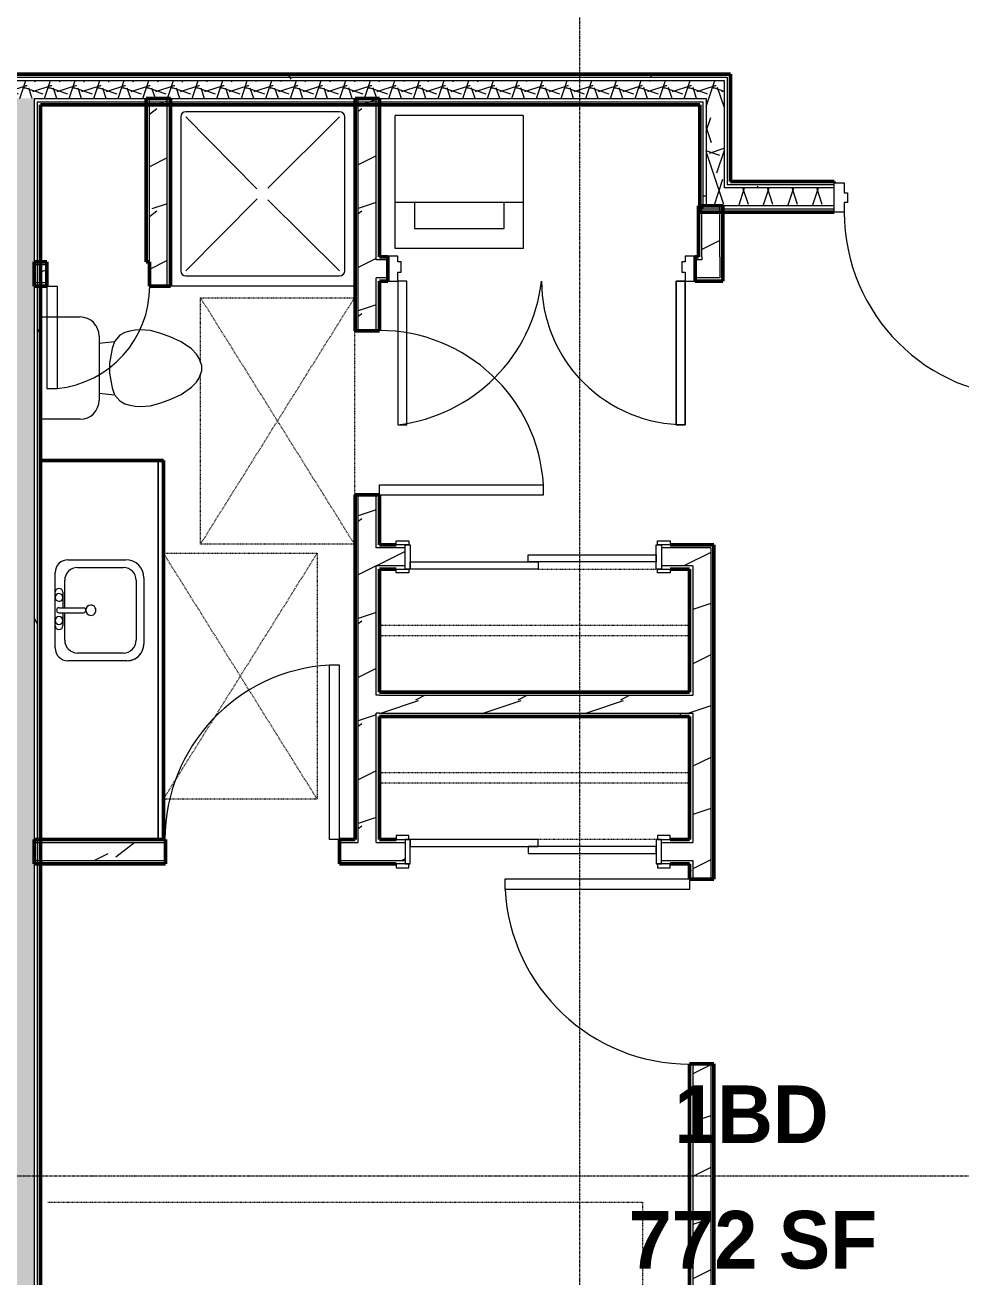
# Model space of a CAD drawing. Extents: x -4294 to -464, y 9706 to 12475.
# Drawn here: x -2935.5 to -2752.9, y 10147.5 to 10391.7 of the extents above; entities that cross this region are included whole.
import ezdxf

# ---------------------------------------------------------------- set-up
doc = ezdxf.new("R2010")
doc.units = 0
doc.linetypes.add('Dash', pattern=[0.25, 0.125, -0.125])
doc.linetypes.add('Grid Line 1_2_', pattern=[0.875, 0.5, -0.125, 0.125, -0.125])
for name, color, linetype, lineweight in [('0-1', 7, 'Continuous', 5), ('0-2', 50, 'Continuous', 13), ('A-AREA-IDEN', 2, 'Continuous', 9), ('A-DOOR', 31, 'Continuous', 13), ('A-DOOR-1', 7, 'Continuous', 9), ('A-DOOR-2', 90, 'Continuous', 20), ('A-DOOR-5', 31, 'Continuous', 20), ('A-DOOR-6', 31, 'Continuous', 9), ('A-DOOR-FRAM', 31, 'Continuous', 20), ('A-DOOR-FRAM-1', 90, 'Continuous', 20), ('A-GENM-HDLN-1', 7, 'Dash', 9), ('A-WALL', 113, 'Continuous', 13), ('A-WALL-2', 250, 'Continuous', 50), ('A-WALL-3', 50, 'Continuous', 13), ('A-WALL-PATT-1', 7, 'Continuous', 9), ('A-WALL-PATT-2', 8, 'Continuous', 9), ('A-WALL-PATT-5', 111, 'Continuous', 9), ('I-FURN-1', 7, 'Continuous', 9), ('I-FURN-HDLN-1', 7, 'Dash', 9), ('I-WALL-1', 2, 'Continuous', 50), ('P-SANR-FIXT-1', 7, 'Continuous', 9), ('Q-CASE-1', 250, 'Continuous', 50), ('Q-CASE-2', 7, 'Continuous', 9), ('Q-CASE-HDLN-1', 7, 'Dash', 9), ('S-GRID-1', 1, 'Grid Line 1_2_', 9)]:
    doc.layers.add(name, color=color, linetype=linetype, lineweight=lineweight)
doc.styles.add('Century Gothic_B', font='Gothicb.ttf', dxfattribs={"height": 11.25})
pattern_1 = [(0, (0, 0), (38.4, 9.6), [1.584, -27.216, 1.584, -27.216, -153.6]), (0, (0, 0), (38.4, 9.6), [-57.6, 1.584, -56.016, 1.584, -27.216, -67.2]), (0, (0, 0), (38.4, 9.6), [-144, 1.584, -17.616, 1.584, -46.416]), (120, (14.4, 4.8), (-27.513844, 28.4553755), [1.584, -27.216, 1.584, -27.216, -153.6]), (120, (14.4, 4.8), (-27.513844, 28.4553755), [-57.6, 1.584, -56.016, 1.584, -27.216, -67.2]), (120, (14.4, 4.8), (-27.513844, 28.4553755), [-144, 1.584, -17.616, 1.584, -46.416]), (240, (19.2, 24), (-10.886156, -38.0553755), [1.584, -27.216, 1.584, -27.216, -153.6]), (240, (19.2, 24), (-10.886156, -38.0553755), [-57.6, 1.584, -56.016, 1.584, -27.216, -67.2]), (240, (19.2, 24), (-10.886156, -38.0553755), [-144, 1.584, -17.616, 1.584, -46.416])]
pattern_2 = [(216.87, (7.997, 19.992), (59.9755286, 39.9843071), [9.996, -89.964]), (206.565, (19.992, 13.994), (-19.991807, -19.992219), [22.352, -22.352]), (198.435, (19.992, 3.998), (-39.983821, -19.991955), [12.644, -50.576])]
pattern_3 = [(161.57, (0.6, 0.6), (-4.80033747, -0.00041462), [0, -34.152, 3.792, 0]), (18.43, (-0.6, 0.6), (-4.80033747, 0.00041462), [0, -34.152, 3.792, 0]), (108.43, (0.6, 0.6), (2.39913218, -12.00105099), [11.382, -26.562]), (71.57, (-0.6, 0.6), (2.39913218, 12.00105099), [11.382, -26.562])]

# ---------------------------------------------------------------- blocks, each defined once
blk = doc.blocks.new('Single-Flush - 32_ x 84_-1372862-FLOOR PLAN - 2ND FLOOR')
at = {"layer": 'A-DOOR-1'}
blk.add_arc((16, 2.37), 32.07, 93.5759, 180, dxfattribs=at)
at = {"layer": 'A-DOOR-2'}
for p, q in [((14, 2.37), (14, 34.38)), ((16, 34.38), (14, 34.38)), ((16, 2.37), (16, 34.38)), ((16, 2.37), (14, 2.37))]:
    blk.add_line(p, q, dxfattribs=at)
blk = doc.blocks.new('Single-Flush - 36_ x 84_-1372839-FLOOR PLAN - 2ND FLOOR')
at = {"layer": 'A-DOOR-1'}
blk.add_arc((18, 2.37), 36.07, 93.1789, 180, dxfattribs=at)
at = {"layer": 'A-DOOR-2'}
for p, q in [((16, 2.37), (16, 38.39)), ((18, 38.39), (16, 38.39)), ((18, 2.37), (18, 38.39)), ((18, 2.37), (16, 2.37))]:
    blk.add_line(p, q, dxfattribs=at)
blk = doc.blocks.new('Single-Flush - 34_ x 84_-1372840-FLOOR PLAN - 2ND FLOOR')
at = {"layer": 'A-DOOR-1'}
blk.add_arc((17, 2.37), 34.07, 93.3657, 180, dxfattribs=at)
at = {"layer": 'A-DOOR-2'}
for p, q in [((15, 2.37), (15, 36.38)), ((17, 36.38), (15, 36.38)), ((17, 2.37), (17, 36.38)), ((17, 2.37), (15, 2.37))]:
    blk.add_line(p, q, dxfattribs=at)
blk = doc.blocks.new('FOLDING_SLIDING CLOSET - 48_ x 80_-1372832-FLOOR PLAN - 2ND FLOOR')
at = {"layer": 'A-DOOR-1'}
for p, q in [((-24.25, 3), (-26.75, 3)), ((-26.75, 3), (-26.75, 2.25)), ((-24.25, 2.25), (-24.25, 3)), ((26.75, 3), (24.25, 3)), ((24.25, 3), (24.25, 2.25)), ((26.75, 2.25), (26.75, 3)), ((-26.75, 2.25), (-24.25, 2.25)), ((24.25, 2.25), (26.75, 2.25)), ((-24.25, -2.5), (-26.75, -2.5)), ((-26.75, -2.5), (-26.75, -3.25)), ((-26.75, -3.25), (-24.25, -3.25)), ((-24.25, -3.25), (-24.25, -2.5)), ((26.75, -2.5), (24.25, -2.5)), ((24.25, -2.5), (24.25, -3.25)), ((24.25, -3.25), (26.75, -3.25)), ((26.75, -3.25), (26.75, -2.5))]:
    blk.add_line(p, q, dxfattribs=at)
at = {"layer": 'A-DOOR-2'}
for p, q in [((1, 2.25), (-24, 2.25)), ((-24, 2.25), (-24, 0.87)), ((-24, 0.87), (1, 0.87)), ((24, 0.87), (-1, 0.87)), ((-1, 0.87), (-1, -0.5)), ((1, 0.87), (1, 2.25)), ((24, -0.5), (24, 0.87)), ((-1, -0.5), (24, -0.5))]:
    blk.add_line(p, q, dxfattribs=at)
at = {"layer": 'A-DOOR-FRAM-1'}
for p, q in [((-24, 2.25), (-25, 2.25)), ((-25, 2.25), (-25, -2.5)), ((-24, -2.5), (-24, 2.25)), ((24, 2.25), (24, -2.5)), ((25, 2.25), (24, 2.25)), ((25, -2.5), (25, 2.25)), ((-25, -2.5), (-24, -2.5)), ((24, -2.5), (25, -2.5))]:
    blk.add_line(p, q, dxfattribs=at)
blk = doc.blocks.new('M_Sink Vanity-Square - 500 x 440mm-1372835-FLOOR PLAN - 2ND FLOOR')
at = {"layer": 'P-SANR-FIXT-1'}
for p, q in [((-5.72, 10.23), (7.14, 10.23)), ((-5.72, 10.23), (7.14, 10.23)), ((-5.22, 8.73), (6.46, 8.73)), ((-9.22, -4.59), (-9.22, 6.73)), ((-9.22, -4.59), (-9.22, 6.73)), ((-7.72, -2.72), (-7.72, 6.23)), ((8.96, 6.23), (8.96, -2.72)), ((10.46, 6.91), (10.46, -4.59)), ((10.46, 6.91), (10.46, -4.59)), ((0.12, -6.33), (0.12, -1.59)), ((1.12, -6.33), (1.12, -1.59)), ((7.96, -7.09), (-6.72, -7.09)), ((7.96, -7.09), (-6.72, -7.09)), ((0.12, -5.22), (-5.22, -5.22)), ((-2.88, -5.59), (0.12, -5.59)), ((3.62, -7.09), (-2.88, -7.09)), ((6.46, -5.22), (1.12, -5.22)), ((1.12, -5.59), (3.62, -5.59))]:
    blk.add_line(p, q, dxfattribs=at)
for centre, radius, start, end in [((-5.72, 6.73), 3.5, 90, 180), ((-5.72, 6.73), 3.5, 90, 180), ((7.14, 6.91), 3.32, 0, 90), ((7.14, 6.91), 3.32, 360, 90), ((-5.22, 6.23), 2.5, 90, 180), ((6.46, 6.23), 2.5, 360, 90), ((0.62, -0.13), 1, 360, 180), ((0.62, -0.13), 1, 180, 0), ((0.62, -1.59), 0.5, 360, 180), ((-6.72, -4.59), 2.5, 180, 270), ((-6.72, -4.59), 2.5, 180, 270), ((-5.22, -2.72), 2.5, 180, 270), ((6.46, -2.72), 2.5, 270, 360), ((7.96, -4.59), 2.5, 270, 0), ((7.96, -4.59), 2.5, 270, 0), ((-2.88, -6.34), 0.75, 90, 270), ((-1.88, -6.34), 0.75, 360, 180), ((-1.88, -6.34), 0.75, 180, 0), ((0.62, -6.33), 0.5, 180, 0), ((2.62, -6.34), 0.75, 0, 180), ((2.62, -6.34), 0.75, 180, 0), ((3.62, -6.34), 0.75, 270, 90)]:
    blk.add_arc(centre, radius, start, end, dxfattribs=at)
blk = doc.blocks.new('OD_CW_Base Cabinet - OD_CW_Base Cabinet-1869844-FLOOR PLAN - 2ND FLOOR')
at = {"layer": 'Q-CASE-1'}
for p, q in [((74.66, 0), (74.66, 24)), ((0.74, 0), (74.66, 0))]:
    blk.add_line(p, q, dxfattribs=at)
at = {"layer": 'Q-CASE-2'}
for p, q in [((74.66, 24), (74.66, 1)), ((0.74, 1), (74.66, 1)), ((74.66, 1), (0.74, 1)), ((74.66, 0), (0.74, 0)), ((74.66, 1), (74.66, 0))]:
    blk.add_line(p, q, dxfattribs=at)
blk = doc.blocks.new('Toilet-Domestic-3D - Toilet-Domestic-3D-1352612-FLOOR PLAN - 2ND FLOOR')
at = {"layer": 'P-SANR-FIXT-1'}
for p, q in [((-9.98, 11.75), (-9.98, 19.48)), ((9.98, 19.48), (9.98, 11.75)), ((6.25, 8.02), (-6.25, 8.02)), ((-4.86, 8.02), (-5.21, 5)), ((4.86, 8.02), (5.21, 5)), ((-5.21, 5), (-6.4, 4)), ((-3.84, 5.5), (-5.21, 5)), ((-1, 6), (-3.84, 5.5)), ((1, 6), (-1, 6)), ((3.84, 5.5), (1, 6)), ((5.21, 5), (3.84, 5.5)), ((6.4, 4), (5.21, 5)), ((-6.97, 3), (-7.24, 2)), ((-6.4, 4), (-6.97, 3)), ((6.97, 3), (6.4, 4)), ((7.24, 2), (6.97, 3)), ((-7.41, 1), (-7.5, 0)), ((-7.24, 2), (-7.41, 1)), ((7.41, 1), (7.24, 2)), ((7.5, 0), (7.41, 1)), ((-7.5, 0), (-7.33, -1.99)), ((-7.33, -1.99), (-6.79, -4)), ((6.79, -4), (7.33, -1.99)), ((7.33, -1.99), (7.5, 0)), ((-6.79, -4), (-6.06, -6)), ((6.06, -6), (6.79, -4)), ((-6.06, -6), (-5.13, -8)), ((5.13, -8), (6.06, -6)), ((-5.13, -8), (-3.74, -10)), ((3.74, -10), (5.13, -8)), ((-3.74, -10), (-2.74, -11)), ((-2.74, -11), (-1.87, -11.5)), ((-1.87, -11.5), (-0.5, -12)), ((-0.5, -12), (0.5, -12)), ((0.5, -12), (1.87, -11.5)), ((1.87, -11.5), (2.74, -11)), ((2.74, -11), (3.74, -10))]:
    blk.add_line(p, q, dxfattribs=at)
for centre, start, end in [((-6.25, 11.75), 180, 270), ((6.25, 11.75), 270, 360)]:
    blk.add_arc(centre, 3.73, start, end, dxfattribs=at)
blk = doc.blocks.new('Shower Base-3D - 36_ x 36_-V60-FLOOR PLAN - 2ND FLOOR')
at = {"layer": 'P-SANR-FIXT-1'}
for p, q in [((-16, 15), (-16, -15)), ((15, 16), (-15, 16)), ((-1.13, 0.98), (-15, 15)), ((1.01, 1.11), (15, 15)), ((16, -15), (16, 15)), ((-1.12, -1), (-15, -15)), ((0.97, -1.14), (15, -15)), ((-15, -16), (15, -16)), ((18, -18), (-18, -18))]:
    blk.add_line(p, q, dxfattribs=at)
for centre, start, end in [((-15, 15), 90, 180), ((15, 15), 360, 90), ((-15, -15), 180, 270), ((15, -15), 270, 0)]:
    blk.add_arc(centre, 1, start, end, dxfattribs=at)
blk = doc.blocks.new('OD_CW_Closet - OD_CW_Closet-V61-FLOOR PLAN - 2ND FLOOR')
at = {"layer": 'Q-CASE-HDLN-1'}
for p, q in [((0.74, -24), (0.74, 0)), ((0.74, 0), (61.26, 0)), ((61.26, 0), (61.26, -24)), ((0.74, -11), (61.26, -11)), ((0.74, -13), (61.26, -13)), ((4.5, -24), (0.74, -24)), ((30.25, -24), (7.25, -24)), ((61.26, -24), (58, -24))]:
    blk.add_line(p, q, dxfattribs=at)
blk = doc.blocks.new('ADA Clearances - 30_x48_-V62-FLOOR PLAN - 2ND FLOOR')
at = {"layer": 'A-GENM-HDLN-1'}
for p, q in [((15, 24), (-15, -24)), ((-15, 24), (15, -24)), ((-15, -24), (-15, 24)), ((-15, 24), (15, 24)), ((15, 24), (15, -9.18)), ((15, -11.42), (15, -24)), ((15, -24), (-15, -24))]:
    blk.add_line(p, q, dxfattribs=at)
blk = doc.blocks.new('ADA Clearances - 30_x48_-V63-FLOOR PLAN - 2ND FLOOR')
at = {"layer": 'A-GENM-HDLN-1'}
for p, q in [((15, 24), (-15, -24)), ((-15, 24), (15, -24)), ((-15, -24), (-15, 24)), ((-15, 24), (15, 24)), ((15, -24), (-15, -24))]:
    blk.add_line(p, q, dxfattribs=at)
blk = doc.blocks.new('Single-Flush - CLOSET-1720159-FLOOR PLAN - 2ND FLOOR')
at = {"layer": 'A-DOOR-1'}
blk.add_arc((10, 2.37), 20.07, 95.7201, 180, dxfattribs=at)
at = {"layer": 'A-DOOR-2'}
for p, q in [((8, 2.37), (8, 22.34)), ((10, 22.34), (8, 22.34)), ((10, 2.37), (10, 22.34)), ((10, 2.37), (8, 2.37))]:
    blk.add_line(p, q, dxfattribs=at)
blk = doc.blocks.new('OD_CW_Closet - OD_CW_Closet-V64-FLOOR PLAN - 2ND FLOOR')
at = {"layer": 'Q-CASE-HDLN-1'}
for p, q in [((0.74, -24), (0.74, 0)), ((0.74, 0), (4.5, 0)), ((7.25, 0), (30.25, 0)), ((58, 0), (61.26, 0)), ((61.26, 0), (61.26, -24)), ((0.74, -11), (61.26, -11)), ((0.74, -13), (61.26, -13)), ((61.26, -24), (0.74, -24))]:
    blk.add_line(p, q, dxfattribs=at)
blk = doc.blocks.new('FOLDING_SLIDING CLOSET - 48_ x 80_-1372841-FLOOR PLAN - 2ND FLOOR')
at = {"layer": 'A-DOOR-1'}
for p, q in [((-26.75, 3.25), (-24.25, 3.25)), ((-26.75, 2.5), (-26.75, 3.25)), ((-24.25, 2.5), (-26.75, 2.5)), ((-24.25, 3.25), (-24.25, 2.5)), ((24.25, 3.25), (26.75, 3.25)), ((24.25, 2.5), (24.25, 3.25)), ((26.75, 2.5), (24.25, 2.5)), ((26.75, 3.25), (26.75, 2.5)), ((-26.75, -2.25), (-24.25, -2.25)), ((-26.75, -3), (-26.75, -2.25)), ((-24.25, -2.25), (-24.25, -3)), ((24.25, -2.25), (26.75, -2.25)), ((24.25, -3), (24.25, -2.25)), ((26.75, -2.25), (26.75, -3)), ((-24.25, -3), (-26.75, -3)), ((26.75, -3), (24.25, -3))]:
    blk.add_line(p, q, dxfattribs=at)
at = {"layer": 'A-DOOR-2'}
for p, q in [((-1, 0.5), (24, 0.5)), ((-1, -0.88), (-1, 0.5)), ((24, 0.5), (24, -0.88)), ((-24, -0.88), (1, -0.88)), ((-24, -2.25), (-24, -0.88)), ((1, -2.25), (-24, -2.25)), ((24, -0.88), (-1, -0.88)), ((1, -0.88), (1, -2.25))]:
    blk.add_line(p, q, dxfattribs=at)
at = {"layer": 'A-DOOR-FRAM-1'}
for p, q in [((-25, 2.5), (-24, 2.5)), ((-25, -2.25), (-25, 2.5)), ((-24, 2.5), (-24, -2.25)), ((24, 2.5), (25, 2.5)), ((24, -2.25), (24, 2.5)), ((25, 2.5), (25, -2.25)), ((-24, -2.25), (-25, -2.25)), ((25, -2.25), (24, -2.25))]:
    blk.add_line(p, q, dxfattribs=at)
blk = doc.blocks.new('Bed-Standard - King 78_ x 80_-1379907-FLOOR PLAN - 2ND FLOOR')
at = {"layer": 'I-FURN-1'}
for p, q in [((-28.31, 41.8), (49.69, 41.8)), ((-28.31, -38.2), (-28.31, 41.8)), ((49.69, 41.8), (49.69, -38.2)), ((49.69, -24.2), (-28.31, -17.63)), ((-25.31, -24.2), (46.69, -24.2)), ((-25.31, -36.2), (-25.31, -24.2)), ((46.69, -36.2), (46.69, -24.2)), ((-25.31, -36.2), (46.69, -36.2)), ((49.69, -38.2), (-28.31, -38.2))]:
    blk.add_line(p, q, dxfattribs=at)
at = {"layer": 'I-FURN-HDLN-1'}
for p, q in [((-64.31, 77.8), (73.69, 77.8)), ((-64.31, -38.2), (-64.31, 77.8)), ((73.69, 77.8), (73.69, -38.2))]:
    blk.add_line(p, q, dxfattribs=at)
blk = doc.blocks.new('Stacked Washer and Dryer - 26_x25_ - Private-1372850-FLOOR PLAN - 2ND FLOOR')
at = {"layer": 'P-SANR-FIXT-1'}
for p, q in [((0, 12.5), (26, 12.5)), ((0, 12.5), (0, -12.5)), ((16.90625, -12.5), (16.90625, 12.5)), ((26, 12.5), (26, -12.5)), ((22.09375, 8.75), (16.90625, 8.75)), ((22.09375, -8.75), (22.09375, 8.75)), ((16.90625, -8.75), (22.09375, -8.75)), ((26, -12.5), (0, -12.5))]:
    blk.add_line(p, q, dxfattribs=at)
blk = doc.blocks.new('Flush-Double-Door-Adj_swing-w_handle_2100 - 2_-4_ x 7_-0_-2083488-FLOOR PLAN - 2ND FLOOR')
at = {"layer": 'A-DOOR-1'}
for p, q in [((-28, 30.375), (-26.25, 30.375)), ((-28, 2.375), (-28, 30.375)), ((-26.25, 30.375), (-26.25, 2.375)), ((26.25, 30.375), (26.25, 2.375)), ((28, 30.375), (26.25, 30.375)), ((28, 2.375), (28, 30.375)), ((-28, 2.375), (-30, 2.375)), ((-30, 2.375), (-30, -2.5)), ((-26.25, 2.375), (-28, 2.375)), ((-28, 0.625), (-28, 2.375)), ((-27.375, 0.625), (-28, 0.625)), ((-27.375, -1.375), (-27.375, 0.625)), ((26.25, 2.375), (28, 2.375)), ((28, 0.625), (27.375, 0.625)), ((27.375, 0.625), (27.375, -1.375)), ((30, 2.375), (28, 2.375)), ((28, 2.375), (28, 0.625)), ((30, -2.5), (30, 2.375)), ((-28, -1.375), (-27.375, -1.375)), ((-28, -2.5), (-28, -1.375)), ((27.375, -1.375), (28, -1.375)), ((28, -1.375), (28, -2.5)), ((-30, -2.5), (-28, -2.5)), ((28, -2.5), (30, -2.5))]:
    blk.add_line(p, q, dxfattribs=at)
for centre, radius, start, end in [((-28, 2.375), 28, 360, 90), ((31.721, -1.346), 31.938, 96.69036, 173.30964)]:
    blk.add_arc(centre, radius, start, end, dxfattribs=at)
at = {"layer": 'A-DOOR-2'}
for p, q in [((-28, 30.375), (-28, 2.375)), ((-26.25, 30.375), (-28, 30.375)), ((-26.25, 2.375), (-26.25, 30.375)), ((28, 30.375), (26.25, 30.375)), ((26.25, 30.375), (26.25, 2.375)), ((28, 2.375), (28, 30.375)), ((-28, 2.375), (-26.25, 2.375)), ((26.25, 2.375), (28, 2.375))]:
    blk.add_line(p, q, dxfattribs=at)
blk = doc.blocks.new('CTR - 1st Phase - Unit Layouts_rvt-1-FLOOR PLAN - 2ND FLOOR')
at = {"layer": 'A-WALL-PATT-1'}
h = blk.add_hatch(dxfattribs=at)
h.set_pattern_fill('FP_1', color=256, style=0, pattern_type=2)
h.set_pattern_definition(pattern_1)
h.paths.add_polyline_path([(-2801.12, 10289.74), (-2801.12, 10290.36), (-2811.39, 10290.36), (-2811.39, 10289.74), (-2801.75, 10289.74)], flags=0)
h.paths.add_polyline_path([(-2866.4, 10289.74), (-2861.39, 10289.74), (-2861.39, 10290.36), (-2866.4, 10290.36)], flags=0)
h = blk.add_hatch(dxfattribs=at)
h.set_pattern_fill('FP_1', color=256, style=0, pattern_type=2)
h.set_pattern_definition(pattern_1)
h.paths.add_polyline_path([(-2801.12, 9988.44), (-2801.12, 10189.11), (-2801.75, 10189.11), (-2801.75, 9988.44)], flags=0)
h.paths.add_polyline_path([(-2801.75, 10225.11), (-2801.12, 10225.11), (-2801.12, 10289.74), (-2801.75, 10289.74), (-2801.75, 10231.73)], flags=0)
h = blk.add_hatch(dxfattribs=at)
h.set_pattern_fill('FP_1', color=256, style=0, pattern_type=2)
h.set_pattern_definition(pattern_1)
h.paths.add_polyline_path([(-2805.25, 9988.44), (-2805.25, 10189.11), (-2805.87, 10189.11), (-2805.87, 9988.44)], flags=0)
h.paths.add_polyline_path([(-2805.87, 10225.11), (-2805.25, 10225.11), (-2805.25, 10228.74), (-2805.87, 10228.74), (-2805.87, 10228.11)], flags=0)
h.paths.add_polyline_path([(-2805.25, 10232.24), (-2805.25, 10257.49), (-2805.87, 10257.49), (-2805.87, 10232.24)], flags=0)
h.paths.add_polyline_path([(-2805.87, 10260.99), (-2805.25, 10260.99), (-2805.25, 10285.61), (-2805.87, 10285.61), (-2805.87, 10261.61)], flags=0)
h = blk.add_hatch(dxfattribs=at)
h.set_pattern_fill('FP_1', color=256, style=0, pattern_type=2)
h.set_pattern_definition(pattern_1)
h.paths.add_polyline_path([(-2843.35, 10256.86), (-2805.87, 10256.86), (-2805.87, 10257.49), (-2866.4, 10257.49), (-2866.4, 10256.86)], flags=0)
at = {"layer": 'A-WALL-PATT-2'}
h = blk.add_hatch(dxfattribs=at)
h.set_pattern_fill('FP_2', color=256, style=0, pattern_type=2)
h.set_pattern_definition(pattern_2)
h.paths.add_polyline_path([(-2907.77, 10340.79), (-2907.77, 10377.39), (-2911.27, 10377.39), (-2911.27, 10340.79)], flags=0)
h = blk.add_hatch(dxfattribs=at)
h.set_pattern_fill('FP_2', color=256, style=0, pattern_type=2)
h.set_pattern_definition(pattern_2)
h.paths.add_polyline_path([(-2867.04, 10232.24), (-2867.02, 10232.24), (-2867.02, 10300.06), (-2870.52, 10300.06), (-2870.52, 10232.24)], flags=0)
h.paths.add_polyline_path([(-2867.02, 10332.06), (-2867.02, 10377.39), (-2870.52, 10377.39), (-2870.52, 10332.06)], flags=0)
h = blk.add_hatch(dxfattribs=at)
h.set_pattern_fill('FP_2', color=256, style=0, pattern_type=2)
h.set_pattern_definition(pattern_2)
h.paths.add_polyline_path([(-2800, 10345.89), (-2800, 10356.44), (-2803.5, 10356.44), (-2803.5, 10345.89), (-2800.04, 10345.89)], flags=0)
h = blk.add_hatch(dxfattribs=at)
h.set_pattern_fill('FP_2', color=256, style=0, pattern_type=2)
h.set_pattern_definition(pattern_2)
h.paths.add_polyline_path([(-2931.27, 10341.41), (-2931.27, 10344.91), (-2932.52, 10344.91), (-2932.52, 10341.41)], flags=0)
h = blk.add_hatch(dxfattribs=at)
h.set_pattern_fill('FP_2', color=256, style=0, pattern_type=2)
h.set_pattern_definition(pattern_2)
h.paths.add_polyline_path([(-2803.5, 10342.39), (-2800, 10342.39), (-2800, 10345.89), (-2804.77, 10345.89), (-2804.77, 10342.39)], flags=0)
h.paths.add_polyline_path([(-2864.77, 10342.39), (-2864.77, 10345.89), (-2867.02, 10345.89), (-2867.02, 10342.39), (-2866.36, 10342.39)], flags=0)
h = blk.add_hatch(dxfattribs=at)
h.set_pattern_fill('FP_2', color=256, style=0, pattern_type=2)
h.set_pattern_definition(pattern_2)
h.paths.add_polyline_path([(-2805.25, 10286.24), (-2801.75, 10286.24), (-2801.75, 10289.74), (-2811.39, 10289.74), (-2811.39, 10286.24), (-2805.87, 10286.24)], flags=0)
h.paths.add_polyline_path([(-2861.39, 10286.24), (-2861.39, 10289.74), (-2867.02, 10289.74), (-2867.02, 10286.24), (-2866.4, 10286.24)], flags=0)
h = blk.add_hatch(dxfattribs=at)
h.set_pattern_fill('FP_2', color=256, style=0, pattern_type=2)
h.set_pattern_definition(pattern_2)
h.paths.add_polyline_path([(-2805.25, 9988.44), (-2801.75, 9988.44), (-2801.75, 10189.11), (-2805.25, 10189.11), (-2805.25, 9996.78)], flags=0)
h.paths.add_polyline_path([(-2805.25, 10225.11), (-2801.75, 10225.11), (-2801.75, 10286.24), (-2805.25, 10286.24), (-2805.25, 10228.74)], flags=0)
h = blk.add_hatch(dxfattribs=at)
h.set_pattern_fill('FP_2', color=256, style=0, pattern_type=2)
h.set_pattern_definition(pattern_2)
h.paths.add_polyline_path([(-2805.25, 10257.49), (-2805.25, 10260.99), (-2867.02, 10260.99), (-2867.02, 10257.49), (-2805.87, 10257.49)], flags=0)
h = blk.add_hatch(dxfattribs=at)
h.set_pattern_fill('FP_2', color=256, style=0, pattern_type=2)
h.set_pattern_definition(pattern_2)
h.paths.add_polyline_path([(-2811.39, 10228.74), (-2805.25, 10228.74), (-2805.25, 10232.24), (-2811.39, 10232.24), (-2811.39, 10231.13)], flags=0)
h.paths.add_polyline_path([(-2871.11, 10228.74), (-2861.39, 10228.74), (-2861.39, 10232.24), (-2874.15, 10232.24), (-2874.15, 10228.74)], flags=0)
h.paths.add_polyline_path([(-2909.52, 10228.74), (-2908.15, 10228.74), (-2908.15, 10232.24), (-2932.52, 10232.24), (-2932.52, 10228.74)], flags=0)
at = {"layer": 'A-WALL-2'}
for p, q in [((-2911.9, 10377.39), (-2911.9, 10345.54)), ((-2907.15, 10377.39), (-2911.9, 10377.39)), ((-2907.15, 10340.79), (-2907.15, 10377.39)), ((-2871.15, 10377.39), (-2871.15, 10332.06)), ((-2866.4, 10377.39), (-2871.15, 10377.39)), ((-2866.4, 10346.51), (-2866.4, 10377.39)), ((-2804.12, 10356.44), (-2804.12, 10346.51)), ((-2799.37, 10356.44), (-2804.12, 10356.44)), ((-2799.37, 10346.51), (-2799.37, 10356.44)), ((-2864.77, 10346.51), (-2866.4, 10346.51)), ((-2864.77, 10341.76), (-2864.77, 10346.51)), ((-2804.12, 10346.51), (-2804.77, 10346.51)), ((-2804.77, 10346.51), (-2804.77, 10341.76)), ((-2799.37, 10342.39), (-2799.37, 10346.51)), ((-2931.27, 10345.54), (-2933.77, 10345.54)), ((-2933.77, 10345.54), (-2933.77, 10340.79)), ((-2931.27, 10340.79), (-2931.27, 10345.54)), ((-2911.9, 10345.54), (-2911.27, 10345.54)), ((-2911.27, 10345.54), (-2911.27, 10340.79)), ((-2866.4, 10332.06), (-2866.4, 10341.76)), ((-2866.4, 10341.76), (-2864.77, 10341.76)), ((-2804.77, 10341.76), (-2799.37, 10341.76)), ((-2799.37, 10341.76), (-2799.37, 10342.39)), ((-2933.77, 10340.79), (-2931.27, 10340.79)), ((-2911.27, 10340.79), (-2907.15, 10340.79)), ((-2871.15, 10332.06), (-2866.4, 10332.06)), ((-2871.15, 10300.06), (-2871.15, 10232.86)), ((-2866.4, 10300.06), (-2871.15, 10300.06)), ((-2866.4, 10290.36), (-2866.4, 10300.06)), ((-2863.14, 10290.36), (-2866.4, 10290.36)), ((-2801.12, 10290.36), (-2809.64, 10290.36)), ((-2801.12, 10289.74), (-2801.12, 10290.36)), ((-2801.12, 10285.61), (-2801.12, 10289.74)), ((-2866.4, 10285.61), (-2863.14, 10285.61)), ((-2866.4, 10261.61), (-2866.4, 10285.61)), ((-2809.64, 10285.61), (-2805.87, 10285.61)), ((-2805.87, 10285.61), (-2805.87, 10261.61)), ((-2801.12, 10225.11), (-2801.12, 10285.61)), ((-2805.87, 10261.61), (-2866.4, 10261.61)), ((-2866.4, 10232.86), (-2866.4, 10256.86)), ((-2866.4, 10256.86), (-2805.87, 10256.86)), ((-2805.87, 10256.86), (-2805.87, 10232.86)), ((-2908.15, 10232.86), (-2933.77, 10232.86)), ((-2933.77, 10232.86), (-2933.77, 10228.11)), ((-2908.15, 10228.11), (-2908.15, 10232.86)), ((-2871.15, 10232.86), (-2874.15, 10232.86)), ((-2874.15, 10232.86), (-2874.15, 10228.11)), ((-2863.14, 10232.86), (-2866.4, 10232.86)), ((-2805.87, 10232.86), (-2809.64, 10232.86)), ((-2933.77, 10228.11), (-2908.15, 10228.11)), ((-2874.15, 10228.11), (-2863.14, 10228.11)), ((-2809.64, 10228.11), (-2805.87, 10228.11)), ((-2805.87, 10228.11), (-2805.87, 10225.11)), ((-2805.87, 10225.11), (-2801.12, 10225.11)), ((-2801.12, 10189.11), (-2805.87, 10189.11)), ((-2805.87, 10189.11), (-2805.87, 9988.44)), ((-2801.12, 9988.44), (-2801.12, 10189.11))]:
    blk.add_line(p, q, dxfattribs=at)
at = {"layer": 'A-WALL-3'}
for p, q in [((-2911.27, 10345.54), (-2911.27, 10377.39)), ((-2907.77, 10340.79), (-2907.77, 10377.39)), ((-2870.52, 10332.06), (-2870.52, 10377.39)), ((-2867.02, 10345.89), (-2867.02, 10377.39)), ((-2803.5, 10346.51), (-2803.5, 10356.44)), ((-2800, 10346.51), (-2800, 10356.44)), ((-2803.5, 10346.51), (-2803.5, 10345.89)), ((-2800, 10346.51), (-2800, 10345.89)), ((-2931.27, 10344.91), (-2933.77, 10344.91)), ((-2866.4, 10345.89), (-2867.02, 10345.89)), ((-2864.77, 10345.89), (-2866.4, 10345.89)), ((-2803.5, 10345.89), (-2804.77, 10345.89)), ((-2800, 10345.89), (-2800, 10342.39)), ((-2931.27, 10341.41), (-2933.77, 10341.41)), ((-2867.02, 10332.06), (-2867.02, 10342.39)), ((-2866.4, 10342.39), (-2867.02, 10342.39)), ((-2864.77, 10342.39), (-2866.4, 10342.39)), ((-2800, 10342.39), (-2804.77, 10342.39)), ((-2870.52, 10232.86), (-2870.52, 10300.06)), ((-2867.02, 10289.74), (-2867.02, 10300.06)), ((-2866.4, 10289.74), (-2867.02, 10289.74)), ((-2861.39, 10289.74), (-2866.4, 10289.74)), ((-2801.75, 10289.74), (-2811.39, 10289.74)), ((-2801.75, 10289.74), (-2801.75, 10286.24)), ((-2866.4, 10286.24), (-2867.02, 10286.24)), ((-2867.02, 10260.99), (-2867.02, 10286.24)), ((-2861.39, 10286.24), (-2866.4, 10286.24)), ((-2805.25, 10286.24), (-2811.39, 10286.24)), ((-2805.25, 10286.24), (-2805.25, 10285.61)), ((-2805.25, 10285.61), (-2805.25, 10260.99)), ((-2801.75, 10286.24), (-2801.75, 10285.61)), ((-2801.75, 10285.61), (-2801.75, 10225.11)), ((-2866.4, 10260.99), (-2867.02, 10260.99)), ((-2866.4, 10260.99), (-2805.87, 10260.99)), ((-2805.87, 10260.99), (-2805.25, 10260.99)), ((-2867.02, 10232.86), (-2867.02, 10257.49)), ((-2866.4, 10257.49), (-2867.02, 10257.49)), ((-2866.4, 10257.49), (-2805.87, 10257.49)), ((-2805.87, 10257.49), (-2805.25, 10257.49)), ((-2805.25, 10257.49), (-2805.25, 10232.24)), ((-2933.77, 10232.24), (-2908.15, 10232.24)), ((-2874.15, 10232.24), (-2870.52, 10232.24)), ((-2870.52, 10232.24), (-2870.52, 10232.86)), ((-2867.02, 10232.24), (-2867.02, 10232.86)), ((-2867.02, 10232.24), (-2861.39, 10232.24)), ((-2811.39, 10232.24), (-2805.87, 10232.24)), ((-2805.87, 10232.24), (-2805.25, 10232.24)), ((-2933.77, 10228.74), (-2908.15, 10228.74)), ((-2874.15, 10228.74), (-2861.39, 10228.74)), ((-2811.39, 10228.74), (-2805.87, 10228.74)), ((-2805.87, 10228.74), (-2805.25, 10228.74)), ((-2805.25, 10228.74), (-2805.25, 10225.11)), ((-2805.25, 10189.11), (-2805.25, 9988.44)), ((-2801.75, 10189.11), (-2801.75, 9988.44))]:
    blk.add_line(p, q, dxfattribs=at)
at = {"layer": '0-2'}
for name, p in [('Shower Base-3D - 36_ x 36_-V60-FLOOR PLAN - 2ND FLOOR', (-2889.15, 10358.79)), ('FOLDING_SLIDING CLOSET - 48_ x 80_-1372841-FLOOR PLAN - 2ND FLOOR', (-2836.39, 10287.86)), ('Single-Flush - 34_ x 84_-1372840-FLOOR PLAN - 2ND FLOOR', (-2891.15, 10230.49)), ('FOLDING_SLIDING CLOSET - 48_ x 80_-1372832-FLOOR PLAN - 2ND FLOOR', (-2836.39, 10230.61))]:
    blk.add_blockref(name, p, dxfattribs=at)
for name, p, rotation in [('Stacked Washer and Dryer - 26_x25_ - Private-1372850-FLOOR PLAN - 2ND FLOOR', (-2850.82, 10374.1), 269.9999999999529), ('Flush-Double-Door-Adj_swing-w_handle_2100 - 2_-4_ x 7_-0_-2083488-FLOOR PLAN - 2ND FLOOR', (-2834.77, 10344.14), 180), ('Single-Flush - CLOSET-1720159-FLOOR PLAN - 2ND FLOOR', (-2921.27, 10343.16), 180), ('ADA Clearances - 30_x48_-V62-FLOOR PLAN - 2ND FLOOR', (-2886.27, 10314.49), 180), ('Toilet-Domestic-3D - Toilet-Domestic-3D-1352612-FLOOR PLAN - 2ND FLOOR', (-2913.05, 10324.79), 89.9999999999812), ('Single-Flush - 32_ x 84_-1372862-FLOOR PLAN - 2ND FLOOR', (-2868.77, 10316.06), 269.9999999999873), ('OD_CW_Base Cabinet - OD_CW_Base Cabinet-1869844-FLOOR PLAN - 2ND FLOOR', (-2908.52, 10232.13), 89.9999999999799), ('ADA Clearances - 30_x48_-V63-FLOOR PLAN - 2ND FLOOR', (-2893.52, 10264.71), 180), ('M_Sink Vanity-Square - 500 x 440mm-1372835-FLOOR PLAN - 2ND FLOOR', (-2922.56, 10278.19), 269.9999999999803), ('OD_CW_Closet - OD_CW_Closet-V61-FLOOR PLAN - 2ND FLOOR', (-2805.14, 10261.61), 180), ('OD_CW_Closet - OD_CW_Closet-V64-FLOOR PLAN - 2ND FLOOR', (-2805.14, 10232.86), 180), ('Single-Flush - 36_ x 84_-1372839-FLOOR PLAN - 2ND FLOOR', (-2803.5, 10207.11), 89.99999999998292), ('Bed-Standard - King 78_ x 80_-1379907-FLOOR PLAN - 2ND FLOOR', (-2892.88, 10097.8), 270.0000000000786)]:
    blk.add_blockref(name, p, dxfattribs=dict(at, rotation=rotation))
blk = doc.blocks.new('CTR - 1st Phase - Shell_rvt-1-FLOOR PLAN - 2ND FLOOR')
at = {"layer": 'S-GRID-1'}
for p, q in [((-2827.32, 9836.18), (-2827.32, 12413.74)), ((-464.45, 10167.19), (-4232.19, 10167.19))]:
    blk.add_line(p, q, dxfattribs=at)
blk = doc.blocks.new('HOLLOW METAL - UNIT DOOR-1960771-FLOOR PLAN - 2ND FLOOR')
at = {"layer": 'A-DOOR-5'}
for p, q in [((16.25, -3.25), (18, -3.25)), ((16.25, -39.25), (16.25, -3.25)), ((18, -3.25), (18, -39.25)), ((18, -39.25), (16.25, -39.25))]:
    blk.add_line(p, q, dxfattribs=at)
at = {"layer": 'A-DOOR-6'}
blk.add_arc((18, -3.25), 36, 180, 270, dxfattribs=at)
at = {"layer": 'A-DOOR-FRAM'}
for p, q in [((-20, 2.5), (-18, 2.5)), ((-20, -3.25), (-20, 2.5)), ((-18, 2.5), (-18, 0.5625)), ((18, 2.5), (20, 2.5)), ((18, 0.5625), (18, 2.5)), ((20, 2.5), (20, -3.25)), ((-18, 0.5625), (-17.375, 0.5625)), ((-17.375, 0.5625), (-17.375, -1.3125)), ((17.375, 0.5625), (18, 0.5625)), ((17.375, -1.3125), (17.375, 0.5625)), ((-18, -1.3125), (-18, -3.25)), ((-17.375, -1.3125), (-18, -1.3125)), ((18, -1.3125), (17.375, -1.3125)), ((18, -3.25), (18, -1.3125)), ((-18, -3.25), (-20, -3.25)), ((20, -3.25), (18, -3.25))]:
    blk.add_line(p, q, dxfattribs=at)

msp = doc.modelspace()

# ---------------------------------------------------------------- hatches: boundary and pattern name
at = {"layer": 'A-WALL-PATT-5'}
h = msp.add_hatch(dxfattribs=at)
h.set_pattern_fill('FP_1', color=256, style=0, pattern_type=2)
h.set_pattern_definition(pattern_1)
h.paths.add_polyline_path([(-2937.2737, 10381.5144), (-2798.5237, 10381.5272), (-2798.5237, 10382.1394), (-3072.2987, 10382.1394), (-3072.2987, 10381.5144), (-2953.6054, 10381.5144)], flags=0)
h = msp.add_hatch(dxfattribs=at)
h.set_pattern_fill('FP_1', color=256, style=0, pattern_type=2)
h.set_pattern_definition(pattern_1)
h.paths.add_polyline_path([(-2802.6487, 10380.8894), (-2799.1487, 10380.8894), (-2799.1487, 10381.5144), (-3071.6737, 10381.5031), (-3071.6737, 10380.8894), (-2803.2737, 10380.8894)], flags=0)
h = msp.add_hatch(dxfattribs=at)
h.set_pattern_fill('FP_41', color=256, style=0, pattern_type=2)
h.set_pattern_definition(pattern_3)
h.paths.add_polyline_path([(-2803.2737, 10377.3894), (-2802.6487, 10377.3954), (-2802.6487, 10380.8894), (-3068.1737, 10380.8864), (-3068.1737, 10377.3894), (-2803.8987, 10377.3894)], flags=0)
h = msp.add_hatch(dxfattribs=at)
h.set_pattern_fill('FP_41', color=256, style=0, pattern_type=2)
h.set_pattern_definition(pattern_3)
h.paths.add_polyline_path([(-2799.9981, 10356.4394), (-2799.1487, 10356.4394), (-2799.1487, 10380.8894), (-2802.6487, 10380.8894), (-2802.6487, 10356.4394), (-2799.9987, 10356.4394)], flags=0)
h = msp.add_hatch(dxfattribs=at)
h.set_pattern_fill('FP_1', color=256, style=0, pattern_type=2)
h.set_pattern_definition(pattern_1)
h.paths.add_polyline_path([(-3067.5487, 10376.7644), (-2937.2737, 10376.7644), (-2937.2737, 10377.3894), (-3067.5487, 10377.3894)], flags=0)
h.paths.add_polyline_path([(-2843.3467, 10376.7644), (-2803.2737, 10376.7674), (-2803.2737, 10377.3894), (-2867.0237, 10377.3894), (-2867.0237, 10376.7644), (-2863.3237, 10376.7644)], flags=0)
h.paths.add_polyline_path([(-2933.7737, 10376.7644), (-2911.2737, 10376.7644), (-2911.2737, 10377.3894), (-2933.7737, 10377.3894), (-2933.7737, 10377.2949)], flags=0)
h.paths.add_polyline_path([(-2898.4761, 10376.7644), (-2870.5237, 10376.7644), (-2870.5237, 10377.3894), (-2907.7737, 10377.3894), (-2907.7737, 10376.7644)], flags=0)
h = msp.add_hatch(dxfattribs=at)
h.set_pattern_fill('FP_1', color=256, style=0, pattern_type=2)
h.set_pattern_definition(pattern_1)
h.paths.add_polyline_path([(-2870.5237, 10376.1394), (-2870.5237, 10376.7644), (-2907.7737, 10376.7644), (-2907.7737, 10376.1394), (-2898.4761, 10376.1394)], flags=0)
h.paths.add_polyline_path([(-2838.3237, 10376.1394), (-2803.8987, 10376.1394), (-2803.8987, 10376.7644), (-2867.0237, 10376.7644), (-2867.0237, 10376.1394), (-2843.3467, 10376.1394)], flags=0)
h.paths.add_polyline_path([(-2933.1487, 10376.1394), (-2911.2737, 10376.1394), (-2911.2737, 10376.7644), (-2933.1487, 10376.7644)], flags=0)
h.paths.add_polyline_path([(-2938.5237, 10376.1394), (-2937.8987, 10376.1394), (-2937.8987, 10376.7644), (-3066.9237, 10376.7644), (-3066.9237, 10376.1394), (-2953.6054, 10376.1394)], flags=0)
h = msp.add_hatch(dxfattribs=at)
h.set_pattern_fill('FP_41', color=256, style=0, pattern_type=2)
h.set_pattern_definition(pattern_3)
h.paths.add_polyline_path([(-2933.7737, 9988.8144), (-2933.7737, 10377.3894), (-2937.2737, 10377.3894), (-2937.2737, 9988.8144)], flags=0)
h = msp.add_hatch(dxfattribs=at)
h.set_pattern_fill('FP_1', color=256, style=0, pattern_type=2)
h.set_pattern_definition(pattern_1)
h.paths.add_polyline_path([(-2933.1487, 9988.8144), (-2933.1487, 10376.7644), (-2933.7737, 10376.7614), (-2933.7737, 9988.8144)], flags=0)
h = msp.add_hatch(dxfattribs=at)
h.set_pattern_fill('FP_1', color=256, style=0, pattern_type=2)
h.set_pattern_definition(pattern_1)
h.paths.add_polyline_path([(-2932.5237, 9988.8144), (-2932.5237, 10376.1394), (-2933.1487, 10376.1394), (-2933.1487, 9988.8144)], flags=0)
h = msp.add_hatch(dxfattribs=at)
h.set_pattern_fill('FP_1', color=256, style=0, pattern_type=2)
h.set_pattern_definition(pattern_1)
h.paths.add_polyline_path([(-2803.2737, 10356.4375), (-2802.6487, 10356.4394), (-2802.6487, 10377.3894), (-2803.2737, 10377.3894), (-2803.2737, 10359.9394)], flags=0)
h = msp.add_hatch(dxfattribs=at)
h.set_pattern_fill('FP_41', color=256, style=0, pattern_type=2)
h.set_pattern_definition(pattern_3)
h.paths.add_polyline_path([(-2788.2173, 10356.4394), (-2777.6987, 10356.4394), (-2777.6987, 10359.9394), (-2799.1487, 10359.9394), (-2799.1487, 10356.4394), (-2797.8987, 10356.4394)], flags=0)
h.paths.add_polyline_path([(-2737.6987, 10356.4394), (-2735.4487, 10356.4394), (-2735.4487, 10359.9394), (-2737.6987, 10359.9394), (-2737.6987, 10357.1269)], flags=0)
h = msp.add_hatch(dxfattribs=at)
h.set_pattern_fill('FP_1', color=256, style=0, pattern_type=2)
h.set_pattern_definition(pattern_1)
h.paths.add_polyline_path([(-2777.6987, 10359.9394), (-2777.6987, 10360.5644), (-2798.5237, 10360.5644), (-2798.5237, 10359.9394), (-2788.2173, 10359.9394)], flags=0)
h.paths.add_polyline_path([(-2736.6987, 10359.9394), (-2736.0737, 10359.9394), (-2736.0737, 10360.5644), (-2737.6987, 10360.5644), (-2737.6987, 10359.9394)], flags=0)

# ---------------------------------------------------------------- linework, layer by layer
at = {"layer": 'A-WALL'}
for p, q in [((-3072.2987, 10381.5144), (-2798.5237, 10381.5144)), ((-3071.6737, 10380.8894), (-2799.1487, 10380.8894)), ((-2799.1487, 10380.8894), (-2799.1487, 10359.9394)), ((-2798.5237, 10381.5144), (-2798.5237, 10360.5644)), ((-2933.7737, 10377.3894), (-2933.7737, 9988.8144)), ((-2933.7737, 10377.3894), (-2802.6487, 10377.3894)), ((-2933.1487, 10376.7644), (-2933.1487, 9988.8144)), ((-2933.1487, 10376.7644), (-2803.2737, 10376.7644)), ((-2803.2737, 10376.7644), (-2803.2737, 10355.8144)), ((-2802.6487, 10377.3894), (-2802.6487, 10356.4394)), ((-2777.6987, 10359.9394), (-2799.1487, 10359.9394)), ((-2777.6987, 10360.5644), (-2798.5237, 10360.5644)), ((-2777.6987, 10355.8144), (-2803.2737, 10355.8144)), ((-2777.6987, 10356.4394), (-2802.6487, 10356.4394))]:
    msp.add_line(p, q, dxfattribs=at)
at = {"layer": 'I-WALL-1'}
for p, q in [((-2797.8987, 10382.1394), (-3072.9237, 10382.1394)), ((-2797.8987, 10361.1894), (-2797.8987, 10382.1394)), ((-2932.5237, 9988.8144), (-2932.5237, 10376.1394)), ((-2932.5237, 10376.1394), (-2803.8987, 10376.1394)), ((-2803.8987, 10376.1394), (-2803.8987, 10355.1894)), ((-2777.6987, 10361.1894), (-2797.8987, 10361.1894)), ((-2777.6987, 10360.9394), (-2777.6987, 10361.1894)), ((-2803.8987, 10355.1894), (-2777.6987, 10355.1894))]:
    msp.add_line(p, q, dxfattribs=at)

# ---------------------------------------------------------------- block references
at = {"layer": '0-1'}
for name in ['CTR - 1st Phase - Shell_rvt-1-FLOOR PLAN - 2ND FLOOR', 'CTR - 1st Phase - Unit Layouts_rvt-1-FLOOR PLAN - 2ND FLOOR']:
    msp.add_blockref(name, (0, 0), dxfattribs=at)
at = {"layer": 'A-DOOR'}
msp.add_blockref('HOLLOW METAL - UNIT DOOR-1960771-FLOOR PLAN - 2ND FLOOR', (-2757.6987, 10358.4394), dxfattribs=at)

# ---------------------------------------------------------------- texts
at = {"layer": 'A-AREA-IDEN', "char_height": 11.25, "attachment_point": 1, "style": 'Century Gothic_B'}
for s, insert, width in [('1BD', (-2808.8561, 10184.8791), 35.98125), ('772 SF', (-2817.7616, 10160.4215), 57.57)]:
    msp.add_mtext(s, dxfattribs=dict(at, insert=insert, width=width))

doc.saveas('drawing.dxf')
